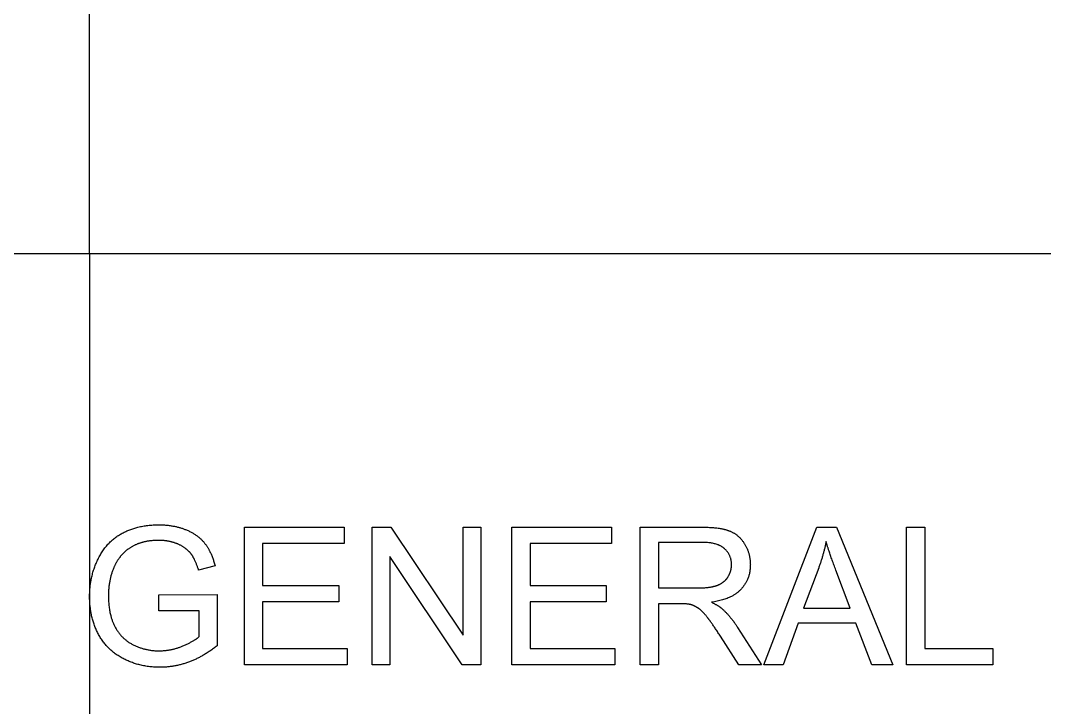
# Model space of a CAD drawing. Header units: millimetres. Extents: x 0 to 340, y 0 to 220.
# Drawn here: x 19.45 to 27.62, y 36.38 to 41.86 of the extents above; entities that cross this region are included whole.
import ezdxf

# ---------------------------------------------------------------- set-up
doc = ezdxf.new("R2010")
doc.units = ezdxf.units.MM
doc.layers.get('0').update_dxf_attribs({"linetype": 'CONTINUOUS'})

msp = doc.modelspace()

# ---------------------------------------------------------------- linework, layer by layer
for p, q in [((20, 40), (20, 48.44)), ((17, 40), (83, 40)), ((20, 40), (20, 31.56)), ((21.2351, 36.7168), (21.2351, 37.8168)), ((21.2351, 37.8168), (22.0304, 37.8168)), ((22.0304, 37.8168), (22.0304, 37.687)), ((22.2555, 36.7168), (22.2555, 37.8168)), ((22.2555, 37.8168), (22.4048, 37.8168)), ((22.4048, 37.8168), (22.9826, 36.9531)), ((22.9826, 36.9531), (22.9826, 37.8168)), ((22.9826, 37.8168), (23.1222, 37.8168)), ((23.1222, 37.8168), (23.1222, 36.7168)), ((23.3698, 36.7168), (23.3698, 37.8168)), ((23.3698, 37.8168), (24.1651, 37.8168)), ((24.1651, 37.8168), (24.1651, 37.687)), ((24.394, 36.7168), (24.394, 37.8168)), ((24.394, 37.8168), (24.8817, 37.8168)), ((25.3807, 36.7168), (25.8031, 37.8168)), ((25.8031, 37.8168), (25.96, 37.8168)), ((25.96, 37.8168), (26.4102, 36.7168)), ((26.5205, 36.7168), (26.5205, 37.8168)), ((26.5205, 37.8168), (26.666, 37.8168)), ((26.666, 37.8168), (26.666, 36.8466)), ((22.0304, 37.687), (21.3806, 37.687)), ((21.3806, 37.687), (21.3806, 37.3501)), ((24.1651, 37.687), (23.5153, 37.687)), ((23.5153, 37.687), (23.5153, 37.3501)), ((24.8877, 37.6952), (24.5396, 37.6952)), ((24.5396, 37.6952), (24.5396, 37.3313)), ((22.9729, 36.7168), (22.3951, 37.5812)), ((22.3951, 37.5812), (22.3951, 36.7168)), ((21.001, 37.5091), (20.8696, 37.4731)), ((25.8189, 37.4911), (25.6981, 37.1685)), ((26.071, 37.1685), (25.9562, 37.4731)), ((20.5515, 37.2773), (21.0175, 37.278)), ((20.5515, 37.1482), (20.5515, 37.2773)), ((21.0175, 37.278), (21.0175, 36.8698)), ((21.3806, 37.3501), (21.9892, 37.3501)), ((21.9892, 37.3501), (21.9892, 37.221)), ((23.5153, 37.3501), (24.1239, 37.3501)), ((24.1239, 37.3501), (24.1239, 37.221)), ((24.5396, 37.3313), (24.8525, 37.3313)), ((21.9892, 37.221), (21.3806, 37.221)), ((21.3806, 37.221), (21.3806, 36.8466)), ((24.1239, 37.221), (23.5153, 37.221)), ((23.5153, 37.221), (23.5153, 36.8466)), ((24.7084, 37.2053), (24.5396, 37.2053)), ((24.5396, 37.2053), (24.5396, 36.7168)), ((20.8749, 37.1482), (20.5515, 37.1482)), ((20.8749, 36.9434), (20.8749, 37.1482)), ((25.6981, 37.1685), (26.071, 37.1685)), ((25.6561, 37.0499), (25.5353, 36.7168)), ((26.116, 37.0499), (25.6561, 37.0499)), ((26.2443, 36.7168), (26.116, 37.0499)), ((25.1804, 36.7168), (25.0348, 36.9456)), ((25.1721, 37.0162), (25.3634, 36.7168)), ((21.3806, 36.8466), (22.0559, 36.8466)), ((22.0559, 36.8466), (22.0559, 36.7168)), ((23.5153, 36.8466), (24.1907, 36.8466)), ((24.1907, 36.8466), (24.1907, 36.7168)), ((26.666, 36.8466), (27.2078, 36.8466)), ((27.2078, 36.8466), (27.2078, 36.7168)), ((22.0559, 36.7168), (21.2351, 36.7168)), ((22.3951, 36.7168), (22.2555, 36.7168)), ((23.1222, 36.7168), (22.9729, 36.7168)), ((24.1907, 36.7168), (23.3698, 36.7168)), ((24.5396, 36.7168), (24.394, 36.7168)), ((25.3634, 36.7168), (25.1804, 36.7168)), ((25.5353, 36.7168), (25.3807, 36.7168)), ((26.4102, 36.7168), (26.2443, 36.7168)), ((27.2078, 36.7168), (26.5205, 36.7168))]:
    msp.add_line(p, q)
for points in [[(20.0672, 37.5613), (20.1343, 37.7005), (20.2604, 37.768)], [(20.2604, 37.768), (20.3864, 37.8355), (20.5508, 37.8355)], [(20.5508, 37.8355), (20.6701, 37.8355), (20.7665, 37.7969)], [(20.7665, 37.7969), (20.8629, 37.7583), (20.9177, 37.6892)], [(24.8817, 37.8168), (25.0288, 37.8168), (25.1053, 37.7871)], [(25.1053, 37.7871), (25.1819, 37.7575), (25.2276, 37.6825)], [(20.3789, 37.6806), (20.3061, 37.6502), (20.2615, 37.6007)], [(20.5515, 37.711), (20.4517, 37.711), (20.3789, 37.6806)], [(20.7031, 37.6821), (20.6348, 37.711), (20.5515, 37.711)], [(20.8081, 37.6052), (20.7714, 37.6532), (20.7031, 37.6821)], [(20.9177, 37.6892), (20.9724, 37.6202), (21.001, 37.5091)], [(25.0667, 37.645), (25.01, 37.6952), (24.8877, 37.6952)], [(25.2276, 37.6825), (25.2734, 37.6074), (25.2734, 37.5166)], [(25.8782, 37.7012), (25.8572, 37.5954), (25.8189, 37.4911)], [(25.9562, 37.4731), (25.9037, 37.6119), (25.8782, 37.7012)], [(20.2615, 37.6007), (20.2168, 37.5512), (20.1921, 37.4919)], [(20.8696, 37.4731), (20.8449, 37.5572), (20.8081, 37.6052)], [(25.1233, 37.5166), (25.1233, 37.5947), (25.0667, 37.645)], [(20, 37.2615), (20, 37.4221), (20.0672, 37.5613)], [(25.0941, 37.418), (25.1233, 37.4634), (25.1233, 37.5166)], [(25.2734, 37.5166), (25.2734, 37.3996), (25.1976, 37.3193)], [(20.1921, 37.4919), (20.1501, 37.3898), (20.1501, 37.2705)], [(24.8525, 37.3313), (24.9523, 37.3313), (25.0085, 37.3519)], [(25.0085, 37.3519), (25.0648, 37.3726), (25.0941, 37.418)], [(20.1501, 37.2705), (20.1501, 37.1235), (20.2007, 37.0244)], [(25.1976, 37.3193), (25.1218, 37.239), (24.9635, 37.2173)], [(20.0675, 36.9681), (20, 37.0995), (20, 37.2615)], [(24.7894, 37.2), (24.7647, 37.2053), (24.7084, 37.2053)], [(24.8558, 37.1707), (24.8232, 37.1917), (24.7894, 37.2)], [(24.9635, 37.2173), (25.0213, 37.1895), (25.0513, 37.1625)], [(24.9297, 37.0972), (24.8885, 37.1497), (24.8558, 37.1707)], [(25.0513, 37.1625), (25.1151, 37.104), (25.1721, 37.0162)], [(20.2007, 37.0244), (20.2514, 36.9254), (20.3482, 36.8774)], [(25.0348, 36.9456), (24.971, 37.0447), (24.9297, 37.0972)], [(20.2675, 36.7674), (20.1351, 36.8368), (20.0675, 36.9681)], [(20.7383, 36.8657), (20.8284, 36.9021), (20.8749, 36.9434)], [(20.3482, 36.8774), (20.445, 36.8293), (20.5538, 36.8293)], [(20.5538, 36.8293), (20.6483, 36.8293), (20.7383, 36.8657)], [(21.0175, 36.8698), (20.9102, 36.7843), (20.7961, 36.7412)], [(20.562, 36.698), (20.3999, 36.698), (20.2675, 36.7674)], [(20.7961, 36.7412), (20.6821, 36.698), (20.562, 36.698)]]:
    msp.add_open_spline(points, degree=2)

doc.saveas('drawing.dxf')
